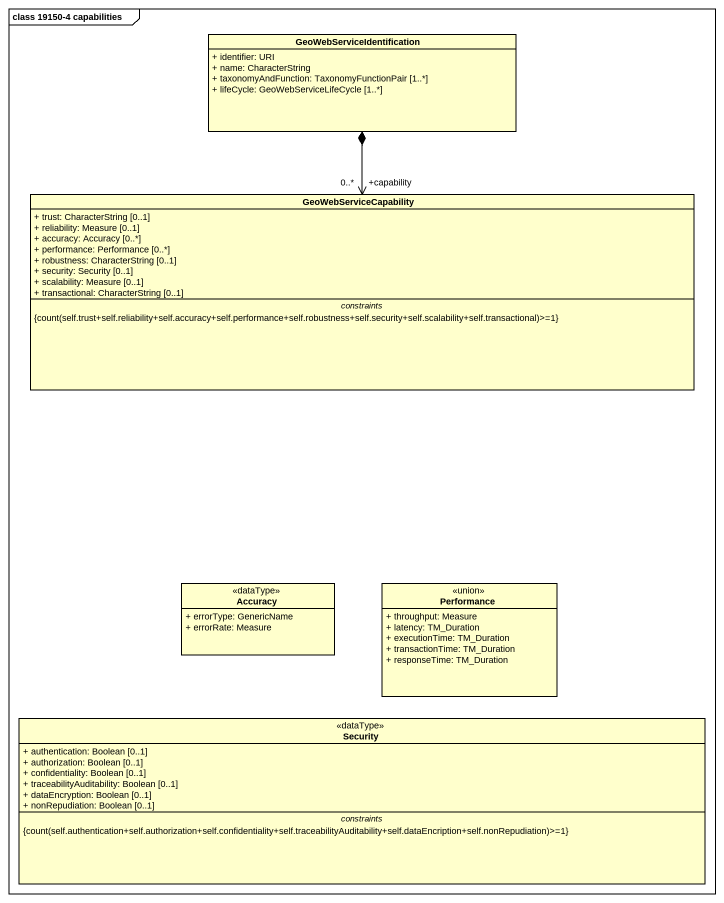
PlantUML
@startuml
mainframe class 19150-4 capabilities
hide circle
hide empty members
skinparam classAttributeIconSize 0
class GeoWebServiceIdentification {
  + identifier: URI
  + name: CharacterString
  + taxonomyAndFunction: TaxonomyFunctionPair [1..*]
  + lifeCycle: GeoWebServiceLifeCycle [1..*]
}
class GeoWebServiceCapability {
  + trust: CharacterString [0..1]
  + reliability: Measure [0..1]
  + accuracy: Accuracy [0..*]
  + performance: Performance [0..*]
  + robustness: CharacterString [0..1]
  + security: Security [0..1]
  + scalability: Measure [0..1]
  + transactional: CharacterString [0..1]
  -- constraints --
  {field} {count(self.trust+self.reliability+self.accuracy+self.performance+self.robustness+self.security+self.scalability+self.transactional)>=1}
}
class Accuracy <<dataType>> {
  + errorType: GenericName
  + errorRate: Measure
}
class Performance <<union>> {
  + throughput: Measure
  + latency: TM_Duration
  + executionTime: TM_Duration
  + transactionTime: TM_Duration
  + responseTime: TM_Duration
}
class Security <<dataType>> {
  + authentication: Boolean [0..1]
  + authorization: Boolean [0..1]
  + confidentiality: Boolean [0..1]
  + traceabilityAuditability: Boolean [0..1]
  + dataEncryption: Boolean [0..1]
  + nonRepudiation: Boolean [0..1]
  -- constraints --
  {field} {count(self.authentication+self.authorization+self.confidentiality+self.traceabilityAuditability+self.dataEncription+self.nonRepudiation)>=1}
}
GeoWebServiceCapability "+capability\n0..*" <-up-* GeoWebServiceIdentification
@enduml
